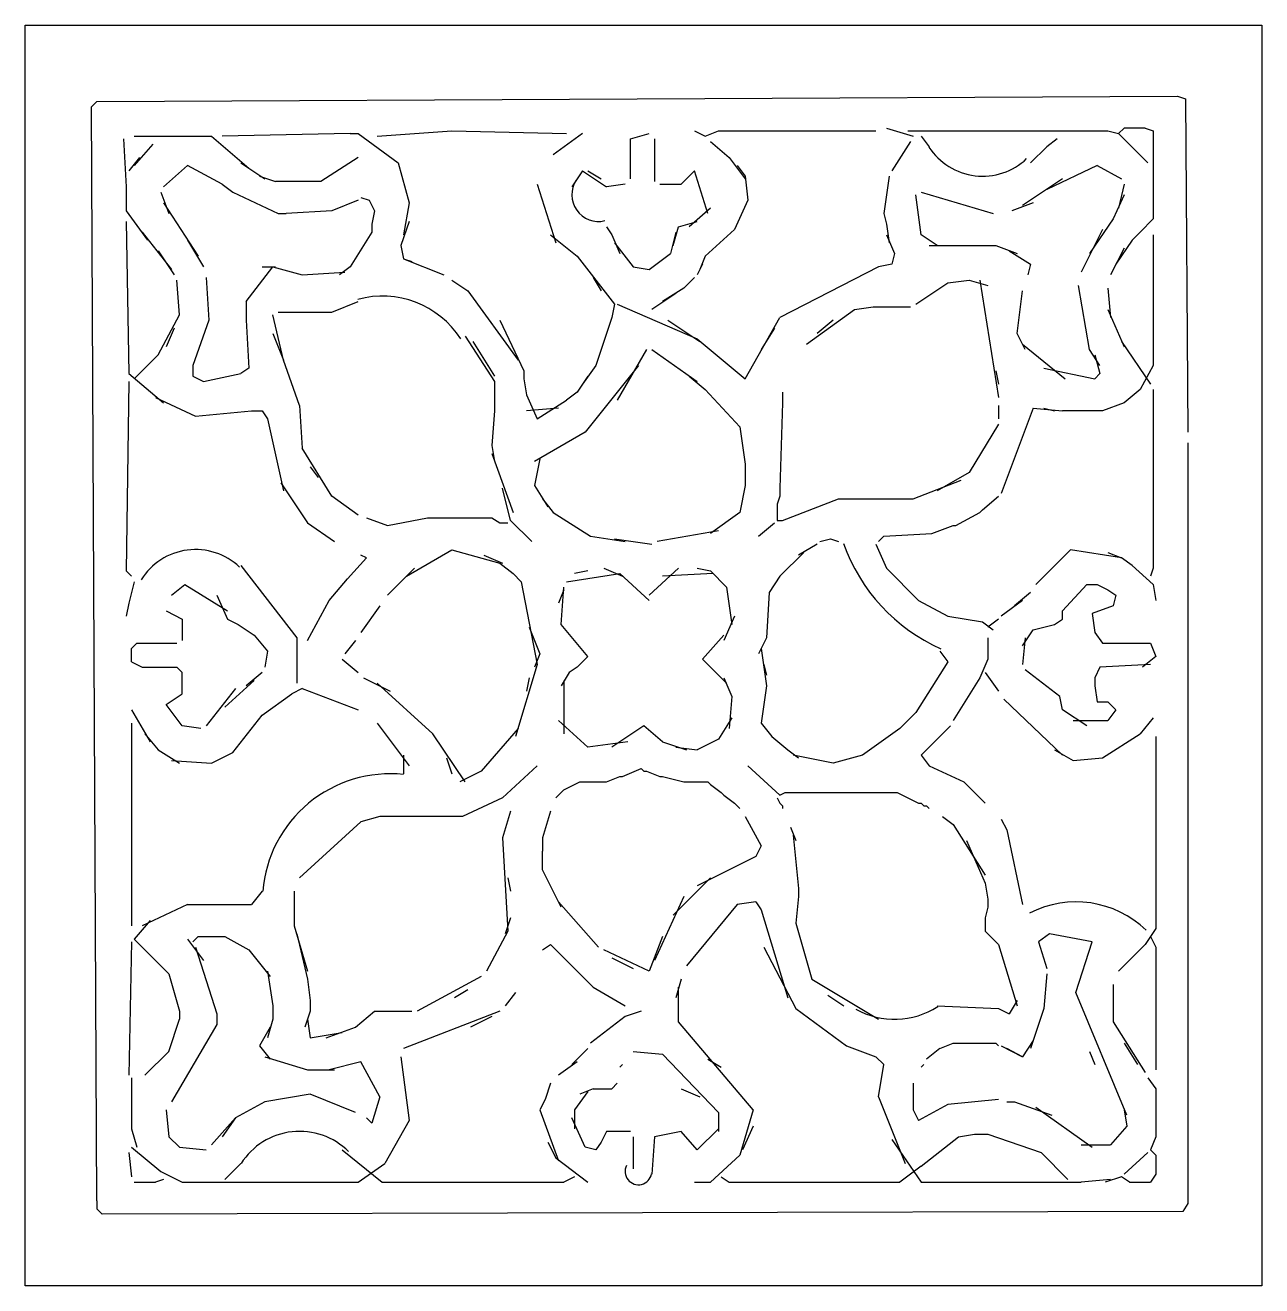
# Model space of a CAD drawing. Extents: x 12262 to 40734, y 30451 to 49613.
# Drawn here: x 28309 to 29326, y 35573 to 36610 of the extents above; entities that cross this region are included whole.
import ezdxf

# ---------------------------------------------------------------- set-up
doc = ezdxf.new("R2010")
doc.units = 0
doc.header["$LTSCALE"] = 0.85
doc.header["$MEASUREMENT"] = 0
doc.layers.get('0').update_dxf_attribs({"linetype": 'CONTINUOUS'})

# ---------------------------------------------------------------- blocks, each defined once
blk = doc.blocks.new('A$C1DE03521')
for p, q in [((0, 1036.5), (1016.9, 1036.5)), ((0, 0), (0, 1036.5)), ((1016.9, 1036.5), (1016.9, 0)), ((58.9, 973.9), (947.5, 978.3)), ((947.5, 978.3), (954.1, 976.1)), ((954.1, 976.1), (956.2, 701.9)), ((54.5, 969.5), (58.9, 973.9)), ((58.9, 70), (54.5, 969.5)), ((89.6, 945.4), (118.1, 945.4)), ((118.1, 945.4), (153.2, 945.4)), ((153.2, 945.4), (183.9, 919.1)), ((267.3, 947.6), (162, 945.4)), ((267.3, 947.6), (273.9, 947.6)), ((273.9, 947.6), (306.8, 923.4)), ((289.3, 945.4), (350.7, 949.8)), ((350.7, 949.8), (445, 947.6)), ((458.2, 947.6), (434.1, 930)), ((497.7, 943.2), (513.1, 947.6)), ((550.3, 949.8), (559.1, 945.4)), ((559.1, 945.4), (570.1, 949.8)), ((570.1, 949.8), (699.5, 949.8)), ((708.3, 952), (730.3, 945.4)), ((725.9, 949.8), (739, 949.8)), ((736.8, 945.4), (743.4, 936.6)), ((739, 949.8), (848.7, 949.8)), ((848.7, 949.8), (864.1, 949.8)), ((864.1, 949.8), (890.4, 949.8)), ((890.4, 949.8), (899.2, 947.6)), ((903.6, 952), (899.2, 947.6)), ((899.2, 947.6), (923.3, 923.4)), ((921.1, 952), (903.6, 952)), ((921.1, 952), (927.7, 949.8)), ((927.7, 949.8), (927.7, 932.2)), ((80.8, 943.2), (83, 903.7)), ((105, 938.8), (89.6, 921.3)), ((497.7, 910.3), (497.7, 943.2)), ((517.4, 943.2), (517.4, 908.1)), ((563.5, 941), (578.9, 927.8)), ((728.1, 941), (712.7, 916.9)), ((840, 936.6), (826.8, 923.4)), ((848.7, 943.2), (840, 936.6)), ((94, 927.8), (85.2, 916.9)), ((177.4, 923.4), (197.1, 910.3)), ((273.9, 927.8), (243.2, 908.1)), ((306.8, 923.4), (315.6, 890.5)), ((578.9, 927.8), (592, 910.3)), ((927.7, 932.2), (927.7, 914.7)), ((133.5, 921.3), (113.7, 903.7)), ((162, 905.9), (133.5, 921.3)), ((192.7, 912.5), (205.9, 908.1)), ((458.2, 916.9), (449.4, 903.7)), ((458.2, 916.9), (477.9, 903.7)), ((462.6, 916.9), (473.6, 910.3)), ((550.3, 916.9), (539.4, 905.9)), ((561.3, 881.8), (550.3, 916.9)), ((585.5, 921.3), (592, 912.5)), ((592, 912.5), (594.2, 892.7)), ((710.5, 912.5), (706.1, 881.8)), ((881.6, 921.3), (840, 901.5)), ((881.6, 921.3), (901.4, 910.3)), ((927.7, 914.7), (927.7, 877.4)), ((83, 903.7), (83, 884)), ((162, 905.9), (170.8, 899.3)), ((243.2, 908.1), (205.9, 908.1)), ((420.9, 905.9), (436.3, 857.6)), ((493.3, 905.9), (477.9, 903.7)), ((521.8, 905.9), (539.4, 905.9)), ((853.1, 910.3), (820.2, 888.3)), ((903.6, 905.9), (899.2, 886.2)), ((111.5, 899.3), (118.1, 881.8)), ((170.8, 899.3), (208.1, 881.8)), ((273.9, 892.7), (252, 884)), ((276.1, 894.9), (282.7, 892.7)), ((282.7, 892.7), (287.1, 884)), ((594.2, 892.7), (583.3, 868.6)), ((736.8, 864.2), (732.5, 897.1)), ((736.8, 899.3), (796.1, 881.8)), ((903.6, 897.1), (894.8, 877.4)), ((83, 884), (100.6, 859.8)), ((113.7, 890.5), (142.3, 846.7)), ((208.1, 881.8), (214.7, 881.8)), ((252, 884), (214.7, 881.8)), ((287.1, 884), (284.9, 873)), ((315.6, 890.5), (311.2, 864.2)), ((563.5, 886.2), (546, 870.8)), ((706.1, 881.8), (708.3, 873)), ((829, 890.5), (811.4, 884)), ((83, 875.2), (85.2, 750.1)), ((284.9, 873), (284.9, 866.4)), ((315.6, 875.2), (309, 855.4)), ((477.9, 870.8), (482.3, 864.2)), ((532.8, 855.4), (537.2, 870.8)), ((537.2, 870.8), (552.5, 875.2)), ((708.3, 873), (710.5, 857.6)), ((894.8, 877.4), (875.1, 848.9)), ((927.7, 877.4), (916.8, 866.4)), ((96.2, 866.4), (120.3, 835.7)), ((284.9, 866.4), (267.3, 837.9)), ((431.9, 864.2), (453.8, 846.7)), ((482.3, 864.2), (488.9, 848.9)), ((535, 866.4), (530.6, 848.9)), ((583.3, 868.6), (559.1, 846.7)), ((708.3, 864.2), (714.9, 848.9)), ((750, 855.4), (736.8, 864.2)), ((886, 868.6), (868.5, 833.5)), ((916.8, 866.4), (910.2, 859.8)), ((927.7, 864.2), (927.7, 756.7)), ((109.3, 851), (122.5, 831.3)), ((133.5, 859.8), (146.6, 837.9)), ((309, 855.4), (311.2, 844.5)), ((484.5, 857.6), (499.9, 837.9)), ((743.4, 855.4), (798.3, 855.4)), ((798.3, 855.4), (815.8, 848.9)), ((809.2, 851), (826.8, 840.1)), ((903.6, 853.2), (892.6, 831.3)), ((910.2, 859.8), (897, 840.1)), ((311.2, 844.5), (317.8, 842.3)), ((311.2, 844.5), (344.1, 831.3)), ((453.8, 846.7), (484.5, 807.2)), ((513.1, 835.7), (530.6, 848.9)), ((556.9, 840.1), (552.5, 831.3)), ((559.1, 846.7), (554.7, 835.7)), ((712.7, 840.1), (701.7, 837.9)), ((714.9, 848.9), (712.7, 840.1)), ((826.8, 840.1), (824.6, 831.3)), ((181.8, 809.4), (203.7, 837.9)), ((194.9, 837.9), (205.9, 837.9)), ((203.7, 837.9), (227.8, 831.3)), ((227.8, 831.3), (262.9, 833.5)), ((267.3, 837.9), (258.5, 831.3)), ((499.9, 837.9), (513.1, 835.7)), ((701.7, 837.9), (620.6, 796.2)), ((126.9, 798.4), (124.7, 826.9)), ((148.8, 829.1), (151, 794)), ((350.7, 826.9), (363.9, 818.1)), ((467, 829.1), (473.6, 818.1)), ((541.6, 820.3), (524, 809.4)), ((550.3, 829.1), (541.6, 820.3)), ((732.5, 807.2), (758.8, 824.7)), ((758.8, 824.7), (776.3, 826.9)), ((776.3, 826.9), (791.7, 822.5)), ((785.1, 826.9), (800.5, 730.4)), ((875.1, 769.9), (866.3, 822.5)), ((890.4, 820.3), (892.6, 796.2)), ((181.8, 809.4), (181.8, 794)), ((252, 800.6), (273.9, 809.4)), ((363.9, 818.1), (405.5, 761.1)), ((535, 815.9), (515.2, 802.8)), ((815.8, 783), (820.2, 818.1)), ((109.3, 765.5), (126.9, 798.4)), ((212.5, 761.1), (203.7, 798.4)), ((208.1, 800.6), (252, 800.6)), ((484.5, 807.2), (482.3, 796.2)), ((486.7, 807.2), (552.5, 778.6)), ((642.5, 774.3), (682, 802.8)), ((682, 802.8), (697.3, 805)), ((697.3, 805), (703.9, 805)), ((703.9, 805), (728.1, 805)), ((890.4, 802.8), (903.6, 772.1)), ((151, 794), (137.9, 756.7)), ((181.8, 794), (183.9, 754.5)), ((390.2, 794), (409.9, 752.3)), ((482.3, 796.2), (471.4, 763.3)), ((528.4, 794), (554.7, 776.4)), ((592, 745.7), (620.6, 796.2)), ((664.4, 794), (651.3, 783)), ((122.5, 787.4), (115.9, 772.1)), ((203.7, 783), (212.5, 761.1)), ((361.7, 780.8), (385.8, 743.5)), ((552.5, 778.6), (592, 745.7)), ((616.2, 787.4), (605.2, 769.9)), ((822.4, 769.9), (815.8, 783)), ((368.2, 776.4), (385.8, 747.9)), ((510.9, 769.9), (486.7, 728.2)), ((515.2, 769.9), (552.5, 743.5)), ((820.2, 774.3), (855.3, 745.7)), ((883.8, 756.7), (875.1, 769.9)), ((901.4, 776.4), (925.5, 741.3)), ((109.3, 765.5), (89.6, 745.7)), ((137.9, 756.7), (137.9, 747.9)), ((225.6, 723.8), (212.5, 761.1)), ((469.2, 756.7), (458.2, 741.3)), ((504.3, 756.7), (460.4, 701.9)), ((471.4, 763.3), (469.2, 756.7)), ((879.5, 765.5), (883.8, 750.1)), ((927.7, 756.7), (916.8, 737)), ((85.2, 750.1), (113.7, 726)), ((137.9, 747.9), (146.6, 743.5)), ((146.6, 743.5), (177.4, 750.1)), ((183.9, 754.5), (177.4, 750.1)), ((409.9, 752.3), (409.9, 745.7)), ((462.6, 747.9), (453.8, 734.8)), ((546, 747.9), (559.1, 737)), ((798.3, 752.3), (800.5, 741.3)), ((837.8, 754.5), (879.5, 745.7)), ((883.8, 750.1), (879.5, 745.7)), ((85.2, 743.5), (83, 587.8)), ((385.8, 743.5), (385.8, 732.6)), ((409.9, 745.7), (412.1, 732.6)), ((559.1, 737), (587.6, 706.2)), ((916.8, 737), (903.6, 726)), ((927.7, 737), (927.7, 590)), ((107.2, 730.4), (140.1, 715)), ((385.8, 732.6), (385.8, 719.4)), ((412.1, 732.6), (420.9, 712.8)), ((420.9, 712.8), (445, 728.2)), ((453.8, 734.8), (445, 728.2)), ((622.8, 726), (620.6, 655.8)), ((622.8, 734.8), (622.8, 726)), ((903.6, 726), (886, 719.4)), ((140.1, 715), (186.1, 719.4)), ((186.1, 719.4), (194.9, 719.4)), ((194.9, 719.4), (199.3, 712.8)), ((225.6, 723.8), (227.8, 688.7)), ((385.8, 719.4), (383.6, 690.9)), ((438.5, 721.6), (412.1, 719.4)), ((800.5, 723.8), (800.5, 712.8)), ((829, 721.6), (802.7, 651.4)), ((829, 721.6), (853.1, 719.4)), ((837.8, 721.6), (846.5, 719.4)), ((886, 719.4), (853.1, 719.4)), ((199.3, 712.8), (212.5, 653.6)), ((587.6, 706.2), (592, 675.5)), ((800.5, 708.4), (776.3, 668.9)), ((460.4, 701.9), (418.7, 677.7)), ((252, 649.2), (227.8, 688.7)), ((383.6, 690.9), (385.8, 677.7)), ((383.6, 684.3), (401.2, 636)), ((956.2, 693.1), (956.2, 67.8)), ((423.1, 679.9), (418.7, 658)), ((592, 675.5), (592, 658)), ((234.4, 673.3), (241, 664.6)), ((776.3, 668.9), (750, 653.6)), ((210.3, 660.2), (232.2, 627.3)), ((399, 629.4), (392.4, 655.8)), ((418.7, 658), (429.7, 640.4)), ((592, 658), (587.6, 636)), ((620.6, 655.8), (620.6, 649.2)), ((730.3, 647), (769.8, 662.4)), ((273.9, 633.8), (252, 649.2)), ((425.3, 647), (434.1, 636)), ((620.6, 649.2), (618.4, 642.6)), ((622.8, 629.4), (668.8, 647)), ((668.8, 647), (730.3, 647)), ((787.3, 638.2), (800.5, 649.2)), ((434.1, 636), (464.8, 616.3)), ((587.6, 636), (563.5, 618.5)), ((618.4, 642.6), (618.4, 629.4)), ((765.4, 625.1), (785.1, 636)), ((785.1, 636), (787.3, 638.2)), ((232.2, 627.3), (254.2, 611.9)), ((280.5, 631.6), (298, 625.1)), ((298, 625.1), (330.9, 631.6)), ((330.9, 631.6), (383.6, 631.6)), ((383.6, 631.6), (390.2, 627.3)), ((390.2, 627.3), (396.8, 627.3)), ((416.5, 611.9), (399, 629.4)), ((603, 616.3), (616.2, 627.3)), ((618.4, 629.4), (622.8, 629.4)), ((745.6, 618.5), (763.2, 625.1)), ((763.2, 625.1), (765.4, 625.1)), ((464.8, 616.3), (493.3, 611.9)), ((484.5, 614.1), (515.2, 609.7)), ((570.1, 620.7), (519.6, 611.9)), ((653.5, 611.9), (662.2, 614.1)), ((662.2, 614.1), (668.8, 611.9)), ((701.7, 611.9), (706.1, 616.3)), ((706.1, 616.3), (745.6, 618.5)), ((313.4, 583.4), (350.7, 605.3)), ((350.7, 605.3), (390.2, 594.3)), ((640.3, 603.1), (620.6, 583.4)), ((651.3, 609.7), (635.9, 600.9)), ((699.5, 609.7), (708.3, 590)), ((859.7, 605.3), (831.2, 576.8)), ((901.4, 598.7), (859.7, 605.3)), ((890.4, 603.1), (901.4, 598.7)), ((177.4, 592.2), (223.4, 532.9)), ((265.1, 581.2), (280.5, 598.7)), ((280.5, 598.7), (276.1, 600.9)), ((377, 600.9), (392.4, 594.3)), ((390.2, 594.3), (401.2, 585.6)), ((910.2, 592.2), (901.4, 598.7)), ((910.2, 592.2), (927.7, 576.8)), ((83, 587.8), (87.4, 583.4)), ((249.8, 563.6), (265.1, 581.2)), ((320, 590), (298, 568)), ((401.2, 585.6), (407.7, 579)), ((445, 579), (488.9, 585.6)), ((462.6, 587.8), (451.6, 585.6)), ((475.8, 590), (491.1, 583.4)), ((488.9, 585.6), (513.1, 563.6)), ((537.2, 590), (513.1, 568)), ((565.7, 585.6), (524, 583.4)), ((552.5, 590), (563.5, 587.8)), ((563.5, 587.8), (576.7, 574.6)), ((620.6, 583.4), (611.8, 570.2)), ((708.3, 590), (734.6, 563.6)), ((927.7, 590), (925.5, 583.4)), ((89.6, 579), (85.2, 561.4)), ((120.3, 568), (131.3, 576.8)), ((131.3, 576.8), (166.4, 554.9)), ((407.7, 579), (420.9, 511)), ((442.8, 572.4), (438.5, 561.4)), ((440.6, 543.9), (442.8, 574.6)), ((576.7, 574.6), (581.1, 543.9)), ((611.8, 570.2), (609.6, 532.9)), ((826.8, 570.2), (813.6, 559.2)), ((872.9, 576.8), (853.1, 554.9)), ((872.9, 576.8), (881.6, 576.8)), ((881.6, 576.8), (890.4, 572.4)), ((890.4, 572.4), (897, 568)), ((927.7, 576.8), (929.9, 563.6)), ((85.2, 561.4), (83, 550.5)), ((157.6, 568), (166.4, 548.3)), ((232.2, 530.7), (249.8, 563.6)), ((734.6, 563.6), (758.8, 550.5)), ((820.2, 563.6), (802.7, 550.5)), ((897, 568), (894.8, 559.2)), ((115.9, 554.9), (129.1, 548.3)), ((291.5, 559.2), (276.1, 537.3)), ((583.3, 550.5), (574.5, 530.7)), ((758.8, 550.5), (787.3, 546.1)), ((853.1, 548.3), (853.1, 554.9)), ((894.8, 559.2), (877.3, 552.7)), ((877.3, 552.7), (879.5, 537.3)), ((129.1, 548.3), (129.1, 530.7)), ((166.4, 548.3), (175.2, 543.9)), ((175.2, 543.9), (188.3, 535.1)), ((414.3, 541.7), (423.1, 519.7)), ((462.6, 517.6), (440.6, 543.9)), ((787.3, 546.1), (796.1, 539.5)), ((800.5, 548.3), (791.7, 541.7)), ((820.2, 526.3), (829, 539.5)), ((829, 539.5), (846.5, 543.9)), ((846.5, 543.9), (853.1, 548.3)), ((188.3, 535.1), (199.3, 521.9)), ((223.4, 532.9), (223.4, 495.6)), ((271.7, 530.7), (262.9, 519.7)), ((574.5, 535.1), (556.9, 515.4)), ((609.6, 532.9), (603, 519.7)), ((791.7, 532.9), (791.7, 515.4)), ((822.4, 532.9), (820.2, 511)), ((879.5, 537.3), (886, 528.5)), ((87.4, 524.1), (91.8, 528.5)), ((87.4, 513.2), (87.4, 524.1)), ((91.8, 528.5), (124.7, 528.5)), ((199.3, 521.9), (197.1, 508.8)), ((423.1, 519.7), (418.7, 508.8)), ((605.2, 524.1), (609.6, 493.4)), ((752.2, 521.9), (758.8, 513.2)), ((886, 528.5), (925.5, 528.5)), ((925.5, 528.5), (929.9, 517.6)), ((87.4, 513.2), (96.2, 508.8)), ((96.2, 508.8), (105, 508.8)), ((105, 508.8), (124.7, 508.8)), ((129.1, 504.4), (124.7, 508.8)), ((260.7, 515.4), (273.9, 504.4)), ((420.9, 511), (403.3, 451.7)), ((453.8, 508.8), (447.2, 504.4)), ((453.8, 508.8), (462.6, 517.6)), ((556.9, 515.4), (576.7, 495.6)), ((607.4, 511), (609.6, 502.2)), ((758.8, 513.2), (732.5, 471.5)), ((791.7, 515.4), (785.1, 500)), ((883.8, 508.8), (879.5, 500)), ((925.5, 511), (883.8, 508.8)), ((929.9, 517.6), (918.9, 508.8)), ((129.1, 486.8), (129.1, 504.4)), ((188.3, 497.8), (164.2, 475.9)), ((194.9, 504.4), (181.8, 493.4)), ((278.3, 500), (300.2, 489)), ((414.3, 500), (412.1, 489)), ((447.2, 504.4), (440.6, 493.4)), ((442.8, 497.8), (442.8, 453.9)), ((574.5, 500), (581.1, 484.6)), ((785.1, 500), (763.2, 464.9)), ((789.5, 504.4), (800.5, 489)), ((850.9, 484.6), (822.4, 506.6)), ((879.5, 500), (879.5, 493.4)), ((173, 491.2), (148.8, 460.5)), ((227.8, 491.2), (219.1, 486.8)), ((227.8, 491.2), (273.9, 473.7)), ((335.3, 453.9), (289.3, 495.6)), ((609.6, 493.4), (605.2, 462.7)), ((879.5, 493.4), (881.6, 480.3)), ((115.9, 478.1), (129.1, 486.8)), ((129.1, 460.5), (115.9, 478.1)), ((194.9, 469.3), (219.1, 486.8)), ((581.1, 484.6), (578.9, 458.3)), ((804.9, 482.4), (853.1, 436.4)), ((853.1, 473.7), (850.9, 484.6)), ((881.6, 480.3), (890.4, 480.3)), ((890.4, 480.3), (897, 473.7)), ((87.4, 473.7), (102.8, 447.3)), ((170.8, 438.6), (194.9, 469.3)), ((581.1, 467.1), (570.1, 449.5)), ((732.5, 471.5), (719.3, 458.3)), ((872.9, 460.5), (853.1, 473.7)), ((897, 473.7), (890.4, 464.9)), ((927.7, 467.1), (916.8, 453.9)), ((87.4, 462.7), (87.4, 296)), ((144.5, 458.3), (129.1, 460.5)), ((289.3, 462.7), (315.6, 427.6)), ((405.5, 458.3), (374.8, 423.2)), ((438.5, 464.9), (462.6, 443)), ((508.7, 460.5), (482.3, 443)), ((524, 447.3), (508.7, 460.5)), ((605.2, 462.7), (614, 451.7)), ((719.3, 458.3), (688.6, 436.4)), ((761, 460.5), (736.8, 436.4)), ((861.9, 464.9), (890.4, 464.9)), ((98.4, 453.9), (109.3, 440.8)), ((361.7, 414.4), (335.3, 453.9)), ((495.5, 447.3), (462.6, 443)), ((524, 447.3), (543.8, 440.8)), ((570.1, 449.5), (552.5, 440.8)), ((614, 451.7), (627.1, 440.8)), ((886, 434.2), (916.8, 453.9)), ((929.9, 451.7), (929.9, 293.8)), ((109.3, 440.8), (126.9, 429.8)), ((153.2, 429.8), (170.8, 438.6)), ((311.2, 436.4), (311.2, 421)), ((535, 443), (552.5, 440.8)), ((627.1, 440.8), (635.9, 434.2)), ((664.4, 429.8), (631.5, 436.4)), ((688.6, 436.4), (664.4, 429.8)), ((736.8, 436.4), (743.4, 427.6)), ((846.5, 440.8), (861.9, 432)), ((120.3, 432), (153.2, 429.8)), ((346.3, 434.2), (350.7, 421)), ((420.9, 427.6), (392.4, 401.3)), ((491.1, 418.8), (506.5, 425.4)), ((506.5, 425.4), (508.7, 423.2)), ((594.2, 427.6), (620.6, 403.5)), ((743.4, 427.6), (771.9, 414.4)), ((861.9, 432), (886, 434.2)), ((374.8, 423.2), (357.3, 414.4)), ((477.9, 414.4), (488.9, 418.8)), ((488.9, 418.8), (491.1, 418.8)), ((508.7, 423.2), (510.9, 423.2)), ((510.9, 423.2), (521.8, 418.8)), ((521.8, 418.8), (524, 418.8)), ((524, 418.8), (541.6, 414.4)), ((442.8, 407.9), (436.3, 401.3)), ((442.8, 407.9), (456, 414.4)), ((456, 414.4), (473.6, 414.4)), ((473.6, 414.4), (477.9, 414.4)), ((541.6, 414.4), (561.3, 414.4)), ((561.3, 414.4), (563.5, 412.2)), ((563.5, 412.2), (572.3, 405.7)), ((572.3, 405.7), (574.5, 403.5)), ((620.6, 403.5), (624.9, 405.7)), ((624.9, 405.7), (693, 405.7)), ((693, 405.7), (695.2, 405.7)), ((695.2, 405.7), (714.9, 405.7)), ((714.9, 405.7), (717.1, 405.7)), ((717.1, 405.7), (734.6, 396.9)), ((771.9, 414.4), (789.5, 396.9)), ((392.4, 401.3), (359.5, 385.9)), ((574.5, 403.5), (583.3, 396.9)), ((583.3, 396.9), (587.6, 392.5)), ((618.4, 401.3), (620.6, 396.9)), ((620.6, 396.9), (622.8, 394.7)), ((622.8, 394.7), (622.8, 392.5)), ((734.6, 396.9), (736.8, 396.9)), ((736.8, 396.9), (739, 394.7)), ((739, 394.7), (741.2, 394.7)), ((741.2, 394.7), (743.4, 392.5)), ((291.5, 385.9), (276.1, 381.5)), ((359.5, 385.9), (291.5, 385.9)), ((399, 390.3), (392.4, 368.4)), ((431.9, 390.3), (425.3, 368.4)), ((592, 385.9), (605.2, 361.8)), ((754.4, 385.9), (763.2, 379.3)), ((802.7, 383.7), (807.1, 374.9)), ((276.1, 381.5), (225.6, 335.4)), ((629.3, 377.1), (633.7, 366.2)), ((763.2, 379.3), (789.5, 337.6)), ((807.1, 374.9), (820.2, 313.5)), ((392.4, 368.4), (396.8, 291.6)), ((425.3, 368.4), (425.3, 357.4)), ((631.5, 370.6), (635.9, 326.7)), ((774.1, 366.2), (789.5, 331.1)), ((425.3, 342), (425.3, 357.4)), ((600.8, 353), (552.5, 328.9)), ((605.2, 361.8), (600.8, 353)), ((396.8, 335.4), (399, 324.5)), ((440.6, 311.3), (425.3, 342)), ((563.5, 335.4), (532.8, 304.7)), ((194.9, 324.5), (186.1, 313.5)), ((221.2, 324.5), (221.2, 306.9)), ((635.9, 326.7), (635.9, 320.1)), ((789.5, 331.1), (791.7, 317.9)), ((133.5, 313.5), (96.2, 296)), ((133.5, 313.5), (142.3, 313.5)), ((142.3, 313.5), (173, 313.5)), ((173, 313.5), (179.6, 313.5)), ((179.6, 313.5), (186.1, 313.5)), ((438.5, 315.7), (471.4, 278.4)), ((541.6, 320.1), (517.4, 267.4)), ((585.5, 313.5), (543.8, 263)), ((600.8, 315.7), (585.5, 313.5)), ((600.8, 315.7), (605.2, 309.1)), ((635.9, 320.1), (633.7, 298.2)), ((791.7, 311.3), (789.5, 302.5)), ((791.7, 317.9), (791.7, 311.3)), ((221.2, 306.9), (221.2, 296)), ((399, 302.5), (394.6, 289.4)), ((605.2, 309.1), (627.1, 236.7)), ((789.5, 302.5), (789.5, 291.6)), ((102.8, 300.3), (89.6, 285)), ((221.2, 296), (232.2, 258.7)), ((396.8, 291.6), (379.2, 258.7)), ((633.7, 298.2), (646.9, 252.1)), ((789.5, 291.6), (800.5, 280.6)), ((929.9, 293.8), (921.1, 280.6)), ((87.4, 282.8), (85.2, 173.1)), ((89.6, 285), (102.8, 271.8)), ((133.5, 285), (146.6, 267.4)), ((137.9, 282.8), (142.3, 287.2)), ((142.3, 287.2), (164.2, 287.2)), ((164.2, 287.2), (183.9, 276.2)), ((223.4, 289.4), (232.2, 252.1)), ((425.3, 276.2), (431.9, 280.6)), ((431.9, 280.6), (467, 245.5)), ((524, 287.2), (513.1, 258.7)), ((800.5, 280.6), (815.8, 230.1)), ((842.2, 289.4), (833.4, 282.8)), ((833.4, 282.8), (840, 260.9)), ((877.3, 282.8), (842.2, 289.4)), ((864.1, 241.1), (877.3, 282.8)), ((921.1, 280.6), (899.2, 258.7)), ((925.5, 287.2), (929.9, 278.4)), ((102.8, 271.8), (111.5, 263)), ((140.1, 278.4), (157.6, 223.6)), ((183.9, 276.2), (201.5, 254.3)), ((513.1, 258.7), (475.8, 276.2)), ((482.3, 269.6), (499.9, 260.9)), ((607.4, 278.4), (633.7, 227.9)), ((929.9, 278.4), (929.9, 177.5)), ((111.5, 263), (118.1, 256.5)), ((118.1, 256.5), (126.9, 225.7)), ((199.3, 258.7), (203.7, 230.1)), ((232.2, 252.1), (234.4, 234.5)), ((374.8, 254.3), (322.2, 225.7)), ((539.4, 252.1), (535, 236.7)), ((646.9, 252.1), (701.7, 219.2)), ((840, 256.5), (837.8, 227.9)), ((363.9, 243.3), (352.9, 236.7)), ((403.3, 241.1), (394.6, 230.1)), ((467, 245.5), (493.3, 230.1)), ((537.2, 217), (537.2, 245.5)), ((660.1, 238.9), (673.2, 230.1)), ((905.8, 140.2), (864.1, 241.1)), ((894.8, 247.7), (894.8, 223.6)), ((203.7, 230.1), (203.7, 219.2)), ((234.4, 234.5), (234.4, 225.7)), ((750, 230.1), (800.5, 227.9)), ((815.8, 234.5), (809.2, 223.6)), ((118.1, 192.8), (126.9, 219.2)), ((126.9, 225.7), (126.9, 219.2)), ((157.6, 223.6), (157.6, 214.8)), ((203.7, 219.2), (199.3, 203.8)), ((234.4, 225.7), (230, 212.6)), ((232.2, 219.2), (234.4, 203.8)), ((271.7, 212.6), (287.1, 225.7)), ((287.1, 225.7), (309, 225.7)), ((309, 225.7), (317.8, 225.7)), ((390.2, 225.7), (311.2, 195)), ((383.6, 221.4), (366.1, 212.6)), ((493.3, 221.4), (464.8, 199.4)), ((506.5, 225.7), (493.3, 221.4)), ((633.7, 227.9), (675.4, 197.2)), ((800.5, 227.9), (809.2, 223.6)), ((837.8, 227.9), (826.8, 195)), ((894.8, 223.6), (894.8, 217)), ((157.6, 214.8), (120.3, 151.2)), ((201.5, 212.6), (192.7, 197.2)), ((234.4, 203.8), (260.7, 208.2)), ((247.6, 203.8), (271.7, 212.6)), ((598.6, 144.6), (537.2, 217)), ((894.8, 217), (921.1, 175.3)), ((192.7, 197.2), (201.5, 186.3)), ((675.4, 197.2), (699.5, 188.4)), ((752.2, 195), (763.2, 199.4)), ((763.2, 199.4), (765.4, 199.4)), ((765.4, 199.4), (798.3, 199.4)), ((798.3, 199.4), (800.5, 197.2)), ((802.7, 197.2), (820.2, 188.4)), ((829, 201.6), (820.2, 188.4)), ((903.6, 199.4), (914.6, 181.9)), ((98.4, 173.1), (118.1, 192.8)), ((197.1, 188.4), (232.2, 177.5)), ((309, 188.4), (315.6, 135.8)), ((462.6, 195), (449.4, 181.9)), ((499.9, 192.8), (524, 190.6)), ((524, 190.6), (570.1, 142.4)), ((706.1, 181.9), (699.5, 188.4)), ((752.2, 195), (741.2, 186.3)), ((820.2, 188.4), (807.1, 195)), ((875.1, 192.8), (879.5, 181.9)), ((232.2, 177.5), (254.2, 177.5)), ((276.1, 184.1), (249.8, 177.5)), ((291.5, 155.5), (276.1, 184.1)), ((453.8, 184.1), (438.5, 173.1)), ((488.9, 179.7), (491.1, 181.9)), ((561.3, 186.3), (572.3, 179.7)), ((701.7, 155.5), (706.1, 181.9)), ((736.8, 179.7), (739, 181.9)), ((87.4, 170.9), (87.4, 155.5)), ((431.9, 166.5), (427.5, 153.3)), ((482.3, 162.1), (486.7, 166.5)), ((730.3, 166.5), (730.3, 159.9)), ((923.3, 170.9), (929.9, 162.1)), ((87.4, 155.5), (87.4, 129.2)), ((234.4, 157.7), (197.1, 151.2)), ((271.7, 142.4), (234.4, 157.7)), ((291.5, 155.5), (284.9, 133.6)), ((462.6, 159.9), (451.6, 144.6)), ((467, 162.1), (456, 157.7)), ((467, 162.1), (482.3, 162.1)), ((539.4, 162.1), (554.7, 155.5)), ((701.7, 155.5), (723.7, 100.7)), ((730.3, 159.9), (730.3, 144.6)), ((929.9, 162.1), (929.9, 122.6)), ((197.1, 151.2), (173, 138)), ((427.5, 153.3), (423.1, 144.6)), ((758.8, 149), (734.6, 135.8)), ((800.5, 153.3), (758.8, 149)), ((807.1, 151.2), (813.6, 151.2)), ((813.6, 151.2), (844.3, 140.2)), ((831.2, 146.8), (877.3, 113.9)), ((115.9, 144.6), (118.1, 122.6)), ((173, 138), (153.2, 116)), ((173, 138), (162, 122.6)), ((284.9, 133.6), (280.5, 138)), ((315.6, 135.8), (295.8, 100.7)), ((423.1, 144.6), (438.5, 102.9)), ((460.4, 113.9), (449.4, 138)), ((451.6, 144.6), (451.6, 129.2)), ((570.1, 142.4), (570.1, 127)), ((570.1, 142.4), (570.1, 129.2)), ((598.6, 144.6), (587.6, 107.3)), ((730.3, 144.6), (734.6, 135.8)), ((903.6, 144.6), (905.8, 131.4)), ((87.4, 129.2), (91.8, 113.9)), ((477.9, 127), (473.6, 118.2)), ((497.7, 127), (477.9, 127)), ((539.4, 127), (517.4, 122.6)), ((552.5, 111.7), (539.4, 127)), ((570.1, 129.2), (552.5, 111.7)), ((598.6, 131.4), (589.8, 111.7)), ((767.6, 122.6), (780.7, 124.8)), ((780.7, 124.8), (791.7, 124.8)), ((791.7, 124.8), (835.6, 109.5)), ((905.8, 131.4), (892.6, 116)), ((118.1, 122.6), (126.9, 113.9)), ((429.7, 118.2), (436.3, 105.1)), ((473.6, 118.2), (469.2, 111.7)), ((499.9, 122.6), (499.9, 96.3)), ((517.4, 122.6), (515.2, 91.9)), ((712.7, 120.4), (736.8, 85.3)), ((736.8, 98.5), (767.6, 122.6)), ((868.5, 116), (892.6, 116)), ((929.9, 122.6), (925.5, 111.7)), ((85.2, 109.5), (87.4, 89.7)), ((87.4, 113.9), (111.5, 94.1)), ((126.9, 113.9), (148.8, 111.7)), ((260.7, 111.7), (293.6, 85.3)), ((436.3, 105.1), (462.6, 85.3)), ((469.2, 111.7), (460.4, 113.9)), ((587.6, 107.3), (563.5, 85.3)), ((835.6, 109.5), (857.5, 87.5)), ((923.3, 109.5), (903.6, 91.9)), ((925.5, 111.7), (929.9, 107.3)), ((929.9, 107.3), (929.9, 91.9)), ((111.5, 94.1), (129.1, 85.3)), ((177.4, 100.7), (164.2, 87.5)), ((273.9, 85.3), (295.8, 100.7)), ((736.8, 98.5), (719.3, 85.3)), ((89.6, 85.3), (107.2, 85.3)), ((113.7, 87.5), (107.2, 85.3)), ((129.1, 85.3), (153.2, 85.3)), ((153.2, 85.3), (273.9, 85.3)), ((293.6, 85.3), (427.5, 85.3)), ((427.5, 85.3), (436.3, 85.3)), ((436.3, 85.3), (442.8, 85.3)), ((451.6, 89.7), (442.8, 85.3)), ((550.3, 85.3), (563.5, 85.3)), ((572.3, 89.7), (578.9, 85.3)), ((578.9, 85.3), (719.3, 85.3)), ((736.8, 85.3), (850.9, 85.3)), ((850.9, 85.3), (868.5, 85.3)), ((892.6, 87.5), (868.5, 85.3)), ((901.4, 89.7), (888.2, 85.3)), ((908, 85.3), (901.4, 89.7)), ((908, 85.3), (925.5, 85.3)), ((929.9, 91.9), (925.5, 85.3)), ((58.9, 70), (58.9, 63.4)), ((63.3, 59), (58.9, 63.4)), ((956.2, 67.8), (951.9, 61.2)), ((951.9, 61.2), (63.3, 59)), ((1016.9, 0), (0, 0))]:
    blk.add_line(p, q)
for centre, radius, start, end in [((787.3, 965.1), 52.7, 213.0239, 313.4518), ((471.4, 897.1), 21.9, 146.3099, 284.0362), ((293.6, 737), 76.8, 32.8285, 105.2551), ((140.1, 552.7), 52.7, 46.6366, 148.2405), ((813.6, 660.2), 149.2, 199.4861, 246.0375), ((300.2, 315.7), 105.3, 84.0531, 175.2364), ((864.1, 232.3), 83.4, 46.0809, 117.2161), ((714.9, 285), 65.8, 240.9454, 302.6192), ((225.6, 70), 57, 45, 147.5288), ((504.3, 94.1), 11, 153.4349, 348.6901)]:
    blk.add_arc(centre, radius, start, end)

msp = doc.modelspace()

# ---------------------------------------------------------------- block references
msp.add_blockref('A$C1DE03521', (28308.6, 35573.4))

doc.saveas('drawing.dxf')
